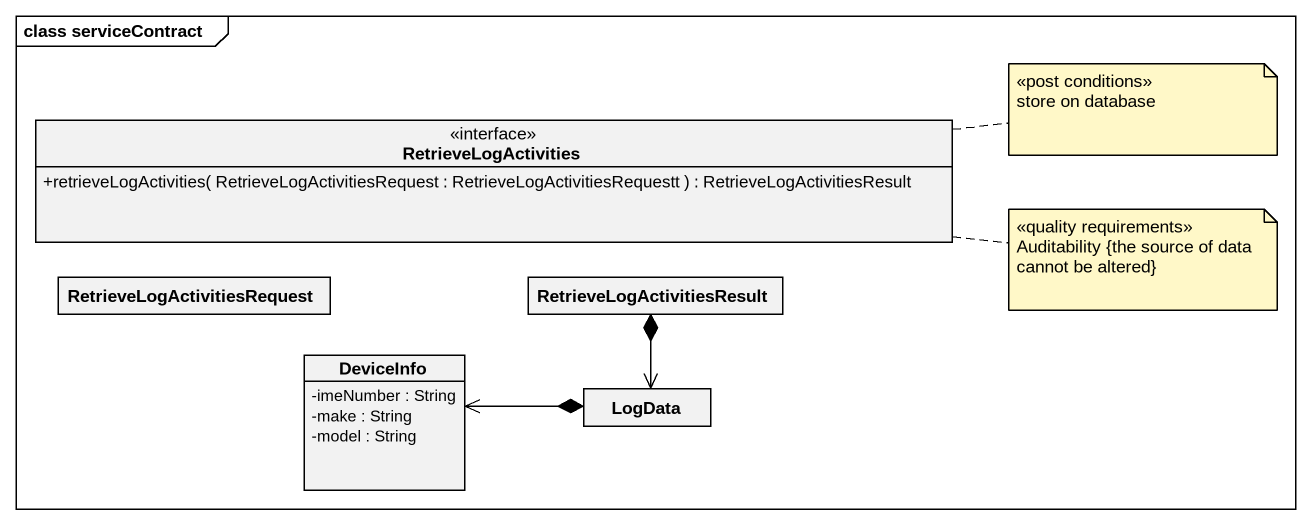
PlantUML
@startuml
mainframe class serviceContract
hide circle
hide empty members
skinparam classAttributeIconSize 0
interface RetrieveLogActivities {
  +retrieveLogActivities( RetrieveLogActivitiesRequest : RetrieveLogActivitiesRequestt ) : RetrieveLogActivitiesResult
}
class RetrieveLogActivitiesRequest
class RetrieveLogActivitiesResult
class DeviceInfo {
  -imeNumber : String
  -make : String
  -model : String
}
class LogData
RetrieveLogActivitiesResult *--> LogData
LogData *-left-> DeviceInfo
note right of RetrieveLogActivities
  <<post conditions>>
  store on database
end note
note right of RetrieveLogActivities
  <<quality requirements>>
  Auditability {the source of data cannot be altered}
end note
@enduml
